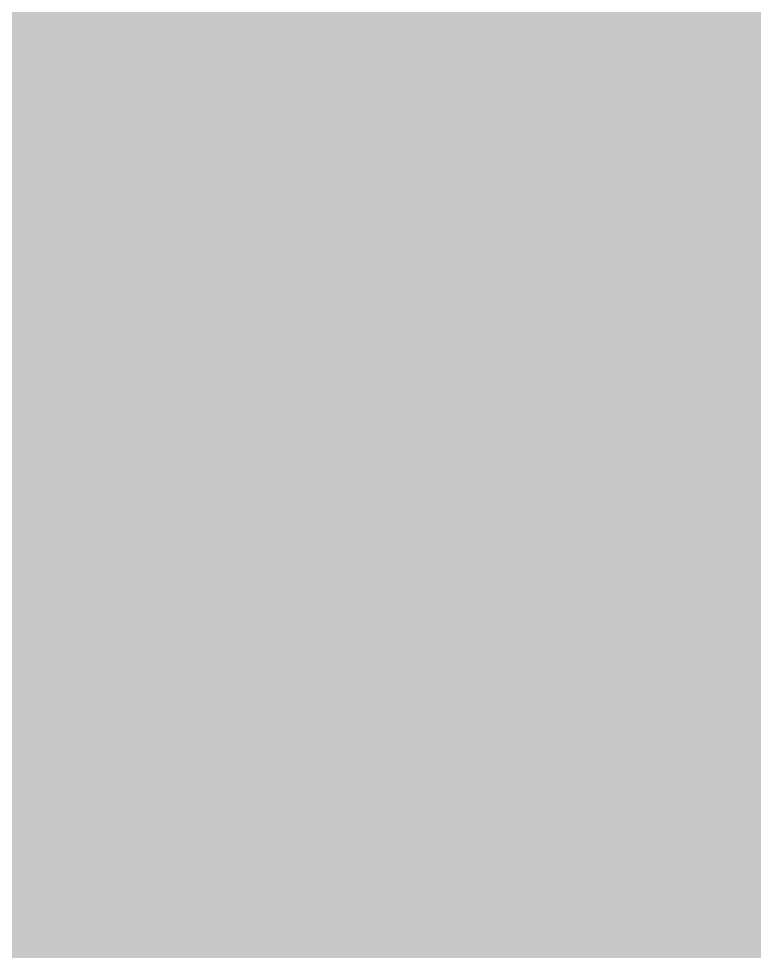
# Model space of a CAD drawing. Header units: inches. Extents: x -2 to 343, y -53 to 63.
# Drawn here: x 38.055 to 39.31, y -2.775 to -1.183 of the extents above; entities that cross this region are included whole.
import ezdxf

# ---------------------------------------------------------------- set-up
doc = ezdxf.new("R2010")
doc.units = ezdxf.units.IN
for name, color, linetype in [('Board Outline', 216, 'Continuous'), ('Bottom Layer', 5, 'Continuous'), ('Top Layer', 1, 'Continuous'), ('Top Overlay', 2, 'Continuous'), ('Top Paste', 8, 'Continuous'), ('Top Solder', 216, 'Continuous')]:
    doc.layers.add(name, color=color, linetype=linetype)

# ---------------------------------------------------------------- blocks, each defined once
blk = doc.blocks.new('R___0805_30')
at = {"layer": 'Top Layer'}
blk.add_hatch(color=1, dxfattribs=at).paths.add_polyline_path([(0.508, 0.635), (1.524, 0.635), (1.524, -0.635), (0.508, -0.635)])
at = {"layer": 'Top Paste'}
blk.add_hatch(color=8, dxfattribs=at).paths.add_polyline_path([(0.508, 0.635), (1.524, 0.635), (1.524, -0.635), (0.508, -0.635)])
at = {"layer": 'Top Solder'}
blk.add_hatch(color=216, dxfattribs=at).paths.add_polyline_path([(0.4064, 0.7366), (1.6256, 0.7366), (1.6256, -0.7366), (0.4064, -0.7366)])
at = {"layer": 'Top Overlay'}
for points in [[(-1.6256, 0.7366, 0.127, 0.127, 0), (1.6256, 0.7366, 0.127, 0.127, 0)], [(1.6256, -0.7366, 0.127, 0.127, 0), (1.6256, 0.7366, 0.127, 0.127, 0)]]:
    blk.add_lwpolyline(points, format="xyseb", dxfattribs=at)
blk.add_lwpolyline([(1.59385, 0.7366, 0.0635, 0.0635, 1), (1.65735, 0.7366, 0.0635, 0.0635, 1)], format="xyseb", close=True, dxfattribs=at)
blk.add_lwpolyline([(1.59385, 0.7366, 0.0635, 0.0635, 1), (1.65735, 0.7366, 0.0635, 0.0635, 1)], format="xyseb", close=True, dxfattribs=at)

msp = doc.modelspace()

# ---------------------------------------------------------------- hatches: boundary and pattern name
at = {"layer": 'Bottom Layer'}
h = msp.add_hatch(color=5, dxfattribs=at)
h.paths.add_polyline_path([(39.37, 6.4008), (39.37, -9.7028), (32.7406, -9.7028), (28.186, -5.1482), (28.186, -3.618), (30.4292, -3.618), (30.4292, -4.693), (31.3077, -5.5715), (34.0453, -5.5715), (34.0453, -5.08), (34.0453, 6.0706), (34.4263, 6.4516), (39.3192, 6.4516)])
h.paths.add_polyline_path([(37.587, -3.3432), (36.1663, -3.3432), (36.1663, -3.5793), (36.1663, -5.8166), (35.3372, -5.8166), (35.3372, -7.9789), (37.587, -7.9789)], flags=0)

# ---------------------------------------------------------------- linework, layer by layer
at = {"layer": 'Board Outline'}
msp.add_lwpolyline([(49.772, 6.3476, 0.254, 0.254, -0.6504), (32.1175, -53.0547, 0.254, 0.254, 0)], format="xyseb", dxfattribs=at)
at = {"layer": 'Top Layer'}
msp.add_lwpolyline([(37.831, -2.1226, 0.254, 0.254, 0), (39.8272, -2.1226, 0.254, 0.254, 0)], format="xyseb", dxfattribs=at)

# ---------------------------------------------------------------- block references
msp.add_blockref('R___0805_30', (37.6013, -2.1226))

doc.saveas('drawing.dxf')
